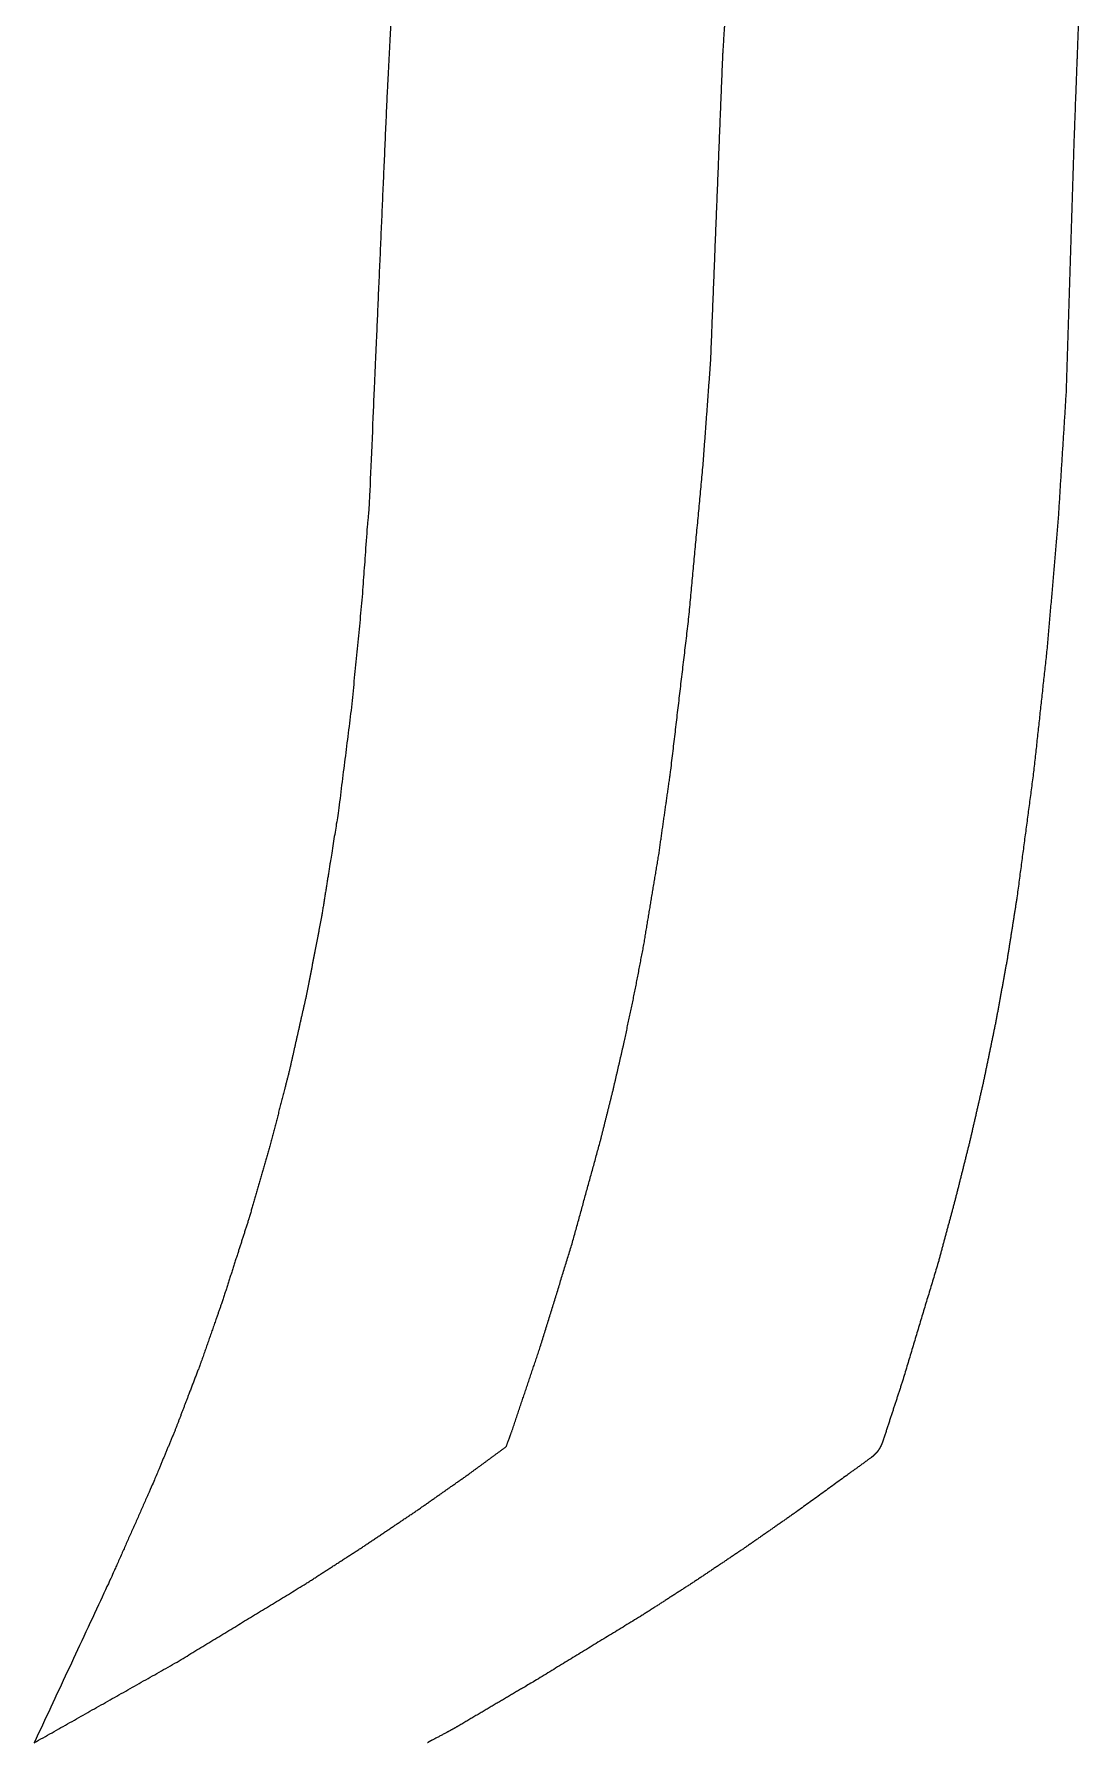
# Model space of a CAD drawing. Header units: feet. Extents: x 3.9 to 4.35, y 0.02 to 1.11.
# Drawn here: x 3.8979 to 4.0863, y 0.5007 to 0.809 of the extents above; entities that cross this region are included whole.
import ezdxf

# ---------------------------------------------------------------- set-up
doc = ezdxf.new("R2010")
doc.units = ezdxf.units.FT
doc.header["$MEASUREMENT"] = 0
doc.layers.add('Standard', color=178, linetype='Continuous', true_color=0x000000)

msp = doc.modelspace()

# ---------------------------------------------------------------- linework, layer by layer
at = {"layer": 'Standard'}
for points, knots in [([(3.97847, 0.92999), (3.97642, 0.92108), (3.97437, 0.91217), (3.97328, 0.90641), (3.97219, 0.90065), (3.97064, 0.89155), (3.96909, 0.88245), (3.96811, 0.87555), (3.96713, 0.86865), (3.96611, 0.8595), (3.9651, 0.85035), (3.96437, 0.84199), (3.96365, 0.83363), (3.96309, 0.82526), (3.96252, 0.81689), (3.96202, 0.80757), (3.96153, 0.79826), (3.95994, 0.76192), (3.95836, 0.72557), (3.95766, 0.71613), (3.95697, 0.70669), (3.95605, 0.69724), (3.95513, 0.68779), (3.95395, 0.67834), (3.95276, 0.66888), (3.95126, 0.65945), (3.94976, 0.65001), (3.9484, 0.64296), (3.94704, 0.63591), (3.94546, 0.62892), (3.94389, 0.62192), (3.9421, 0.61498), (3.94031, 0.60804), (3.93846, 0.60166), (3.9366, 0.59528), (3.9342, 0.5878), (3.9318, 0.58032), (3.92982, 0.57468), (3.92785, 0.56904), (3.92552, 0.56296), (3.9232, 0.55689), (3.92119, 0.55208), (3.91919, 0.54727), (3.91535, 0.5386), (3.9115, 0.52993), (3.9047, 0.51534), (3.89789, 0.50075)], [28, 28, 28, 30.166667, 30.166667, 31.25, 31.25, 33.416667, 33.416667, 35.583333, 35.583333, 37.75, 37.75, 39.916667, 39.916667, 41, 41, 42.083333, 42.083333, 44.25, 44.25, 46.416667, 46.416667, 48.583333, 48.583333, 50.75, 50.75, 54, 54, 57.25, 57.25, 60.5, 60.5, 63.75, 63.75, 67, 67, 69.166667, 69.166667, 71.333333, 71.333333, 74.583333, 74.583333, 76.75, 76.75, 78.916667, 78.916667, 80, 80, 80]), ([(3.97847, 0.92999, 0.10032), (3.97642, 0.92108, 0.10032), (3.97437, 0.91217, 0.10032), (3.97328, 0.90641, 0.10032), (3.97219, 0.90065, 0.10032), (3.97064, 0.89155, 0.10032), (3.96909, 0.88245, 0.10032), (3.96811, 0.87555, 0.10032), (3.96713, 0.86865, 0.10032), (3.96611, 0.8595, 0.10032), (3.9651, 0.85035, 0.10032), (3.96437, 0.84199, 0.10032), (3.96365, 0.83363, 0.10032), (3.96309, 0.82526, 0.10032), (3.96252, 0.81689, 0.10032), (3.96202, 0.80757, 0.10032), (3.96153, 0.79826, 0.10032), (3.95994, 0.76192, 0.10032), (3.95836, 0.72557, 0.10032), (3.95766, 0.71613, 0.10032), (3.95697, 0.70669, 0.10032), (3.95605, 0.69724, 0.10032), (3.95513, 0.68779, 0.10032), (3.95395, 0.67834, 0.10032), (3.95276, 0.66888, 0.10032), (3.95126, 0.65945, 0.10032), (3.94976, 0.65001, 0.10032), (3.9484, 0.64296, 0.10032), (3.94704, 0.63591, 0.10032), (3.94546, 0.62892, 0.10032), (3.94389, 0.62192, 0.10032), (3.9421, 0.61498, 0.10032), (3.94031, 0.60804, 0.10032), (3.93846, 0.60166, 0.10032), (3.9366, 0.59528, 0.10032), (3.9342, 0.5878, 0.10032), (3.9318, 0.58032, 0.10032), (3.92982, 0.57468, 0.10032), (3.92785, 0.56904, 0.10032), (3.92552, 0.56296, 0.10032), (3.9232, 0.55689, 0.10032), (3.92119, 0.55208, 0.10032), (3.91919, 0.54727, 0.10032), (3.91535, 0.5386, 0.10032), (3.9115, 0.52993, 0.10032), (3.9047, 0.51534, 0.10032), (3.89789, 0.50075, 0.10032)], [28, 28, 28, 30.166667, 30.166667, 31.25, 31.25, 33.416667, 33.416667, 35.583333, 35.583333, 37.75, 37.75, 39.916667, 39.916667, 41, 41, 42.083333, 42.083333, 44.25, 44.25, 46.416667, 46.416667, 48.583333, 48.583333, 50.75, 50.75, 54, 54, 57.25, 57.25, 60.5, 60.5, 63.75, 63.75, 67, 67, 69.166667, 69.166667, 71.333333, 71.333333, 74.583333, 74.583333, 76.75, 76.75, 78.916667, 78.916667, 80, 80, 80]), ([(4.08629, 0.8132), (4.08586, 0.80177), (4.08543, 0.79034), (4.08471, 0.76736), (4.08399, 0.74437)], [740, 740, 740, 741, 741, 742, 742, 742]), ([(4.08629, 0.8132, 0.10032), (4.08586, 0.80177, 0.10032), (4.08543, 0.79034, 0.10032), (4.08471, 0.76736, 0.10032), (4.08399, 0.74437, 0.10032)], [740, 740, 740, 741, 741, 742, 742, 742]), ([(4.0489, 0.55224), (4.04883, 0.5522), (4.04877, 0.55215), (4.04668, 0.55063), (4.04459, 0.54911), (4.04005, 0.54581), (4.03551, 0.54252)], [779, 779, 779, 780, 780, 781, 781, 782, 782, 782]), ([(4.0489, 0.55224, 0.10032), (4.04883, 0.5522, 0.10032), (4.04877, 0.55215, 0.10032), (4.04668, 0.55063, 0.10032), (4.04459, 0.54911, 0.10032), (4.04005, 0.54581, 0.10032), (4.03551, 0.54252, 0.10032)], [779, 779, 779, 780, 780, 781, 781, 782, 782, 782]), ([(4.03551, 0.54252), (4.03091, 0.53931), (4.02631, 0.5361), (4.02166, 0.53297), (4.017, 0.52984)], [782, 782, 782, 783, 783, 784, 784, 784]), ([(4.03551, 0.54252, 0.10032), (4.03091, 0.53931, 0.10032), (4.02631, 0.5361, 0.10032), (4.02166, 0.53297, 0.10032), (4.017, 0.52984, 0.10032)], [782, 782, 782, 783, 783, 784, 784, 784]), ([(4.00757, 0.52376), (3.99799, 0.51791), (3.98842, 0.51206), (3.98144, 0.50793), (3.97445, 0.5038)], [785, 785, 785, 786.5, 786.5, 788, 788, 788]), ([(4.00757, 0.52376, 0.10032), (3.99799, 0.51791, 0.10032), (3.98842, 0.51206, 0.10032), (3.98144, 0.50793, 0.10032), (3.97445, 0.5038, 0.10032)], [785, 785, 785, 786.5, 786.5, 788, 788, 788]), ([(3.97209, 0.5025), (3.9709, 0.50187), (3.9697, 0.50124), (3.9696, 0.50119), (3.96949, 0.50113)], [789, 789, 789, 790, 790, 791, 791, 791]), ([(3.97209, 0.5025, 0.10032), (3.9709, 0.50187, 0.10032), (3.9697, 0.50124, 0.10032), (3.9696, 0.50119, 0.10032), (3.96949, 0.50113, 0.10032)], [789, 789, 789, 790, 790, 791, 791, 791])]:
    msp.add_open_spline(points, degree=2, knots=knots, dxfattribs=at)
for points in [[(4.02208, 0.80483), (4.02252, 0.812), (4.02297, 0.81917)], [(4.02208, 0.80483, 0.10032), (4.02252, 0.812, 0.10032), (4.02297, 0.81917, 0.10032)], [(4.01991, 0.75008), (4.02099, 0.77746), (4.02208, 0.80483)], [(4.01991, 0.75008, 0.10032), (4.02099, 0.77746, 0.10032), (4.02208, 0.80483, 0.10032)], [(4.02208, 0.80483), (4.02208, 0.80483, 0.05016), (4.02208, 0.80483, 0.10032)], [(4.01856, 0.73169), (4.01924, 0.74088), (4.01991, 0.75008)], [(4.01856, 0.73169, 0.10032), (4.01924, 0.74088, 0.10032), (4.01991, 0.75008, 0.10032)], [(4.01991, 0.75008), (4.01991, 0.75008, 0.05016), (4.01991, 0.75008, 0.10032)], [(4.08399, 0.74437), (4.08327, 0.73293), (4.08256, 0.7215)], [(4.08399, 0.74437, 0.10032), (4.08327, 0.73293, 0.10032), (4.08256, 0.7215, 0.10032)], [(4.08399, 0.74437), (4.08399, 0.74437, 0.05016), (4.08399, 0.74437, 0.10032)], [(4.01598, 0.70392), (4.01727, 0.71781), (4.01856, 0.73169)], [(4.01598, 0.70392, 0.10032), (4.01727, 0.71781, 0.10032), (4.01856, 0.73169, 0.10032)], [(4.01856, 0.73169), (4.01856, 0.73169, 0.05016), (4.01856, 0.73169, 0.10032)], [(4.08256, 0.7215), (4.08158, 0.71009), (4.08061, 0.69867)], [(4.08256, 0.7215, 0.10032), (4.08158, 0.71009, 0.10032), (4.08061, 0.69867, 0.10032)], [(4.08256, 0.7215), (4.08256, 0.7215, 0.05016), (4.08256, 0.7215, 0.10032)], [(4.01271, 0.67623), (4.01434, 0.69007), (4.01598, 0.70392)], [(4.01271, 0.67623, 0.10032), (4.01434, 0.69007, 0.10032), (4.01598, 0.70392, 0.10032)], [(4.01598, 0.70392), (4.01598, 0.70392, 0.05016), (4.01598, 0.70392, 0.10032)], [(4.08061, 0.69867), (4.07937, 0.68728), (4.07813, 0.6759)], [(4.08061, 0.69867, 0.10032), (4.07937, 0.68728, 0.10032), (4.07813, 0.6759, 0.10032)], [(4.08061, 0.69867), (4.08061, 0.69867, 0.05016), (4.08061, 0.69867, 0.10032)], [(4.01058, 0.66123), (4.01164, 0.66873), (4.01271, 0.67623)], [(4.01058, 0.66123, 0.10032), (4.01164, 0.66873, 0.10032), (4.01271, 0.67623, 0.10032)], [(4.01271, 0.67623), (4.01271, 0.67623, 0.05016), (4.01271, 0.67623, 0.10032)], [(4.07813, 0.6759), (4.07662, 0.66454), (4.07512, 0.65319)], [(4.07813, 0.6759, 0.10032), (4.07662, 0.66454, 0.10032), (4.07512, 0.65319, 0.10032)], [(4.07813, 0.6759), (4.07813, 0.6759, 0.05016), (4.07813, 0.6759, 0.10032)], [(4.00785, 0.64477), (4.00921, 0.653), (4.01058, 0.66123)], [(4.00785, 0.64477, 0.10032), (4.00921, 0.653, 0.10032), (4.01058, 0.66123, 0.10032)], [(4.01058, 0.66123), (4.01058, 0.66123, 0.05016), (4.01058, 0.66123, 0.10032)], [(4.07512, 0.65319), (4.07425, 0.64767), (4.07338, 0.64215)], [(4.07512, 0.65319, 0.10032), (4.07425, 0.64767, 0.10032), (4.07338, 0.64215, 0.10032)], [(4.07512, 0.65319), (4.07512, 0.65319, 0.05016), (4.07512, 0.65319, 0.10032)], [(4.00618, 0.63606), (4.00702, 0.64042), (4.00785, 0.64477)], [(4.00618, 0.63606, 0.10032), (4.00702, 0.64042, 0.10032), (4.00785, 0.64477, 0.10032)], [(4.00785, 0.64477), (4.00785, 0.64477, 0.05016), (4.00785, 0.64477, 0.10032)], [(4.07338, 0.64215), (4.07238, 0.63665), (4.07138, 0.63116)], [(4.07338, 0.64215, 0.10032), (4.07238, 0.63665, 0.10032), (4.07138, 0.63116, 0.10032)], [(4.07338, 0.64215), (4.07338, 0.64215, 0.05016), (4.07338, 0.64215, 0.10032)], [(4.00435, 0.62739), (4.00527, 0.63173), (4.00618, 0.63606)], [(4.00435, 0.62739, 0.10032), (4.00527, 0.63173, 0.10032), (4.00618, 0.63606, 0.10032)], [(4.00618, 0.63606), (4.00618, 0.63606, 0.05016), (4.00618, 0.63606, 0.10032)], [(4.07138, 0.63116), (4.07026, 0.62569), (4.06913, 0.62022)], [(4.07138, 0.63116, 0.10032), (4.07026, 0.62569, 0.10032), (4.06913, 0.62022, 0.10032)], [(4.07138, 0.63116), (4.07138, 0.63116, 0.05016), (4.07138, 0.63116, 0.10032)], [(4.00225, 0.6183), (4.0033, 0.62284), (4.00435, 0.62739)], [(4.00225, 0.6183, 0.10032), (4.0033, 0.62284, 0.10032), (4.00435, 0.62739, 0.10032)], [(4.00435, 0.62739), (4.00435, 0.62739, 0.05016), (4.00435, 0.62739, 0.10032)], [(4.06913, 0.62022), (4.06789, 0.61478), (4.06664, 0.60934)], [(4.06913, 0.62022, 0.10032), (4.06789, 0.61478, 0.10032), (4.06664, 0.60934, 0.10032)], [(4.06913, 0.62022), (4.06913, 0.62022, 0.05016), (4.06913, 0.62022, 0.10032)], [(3.99999, 0.60925), (4.00112, 0.61378), (4.00225, 0.6183)], [(3.99999, 0.60925, 0.10032), (4.00112, 0.61378, 0.10032), (4.00225, 0.6183, 0.10032)], [(4.00225, 0.6183), (4.00225, 0.6183, 0.05016), (4.00225, 0.6183, 0.10032)], [(3.9949, 0.59078), (3.99745, 0.60002), (3.99999, 0.60925)], [(3.9949, 0.59078, 0.10032), (3.99745, 0.60002, 0.10032), (3.99999, 0.60925, 0.10032)], [(3.99999, 0.60925), (3.99999, 0.60925, 0.05016), (3.99999, 0.60925, 0.10032)], [(4.06664, 0.60934), (4.06529, 0.60392), (4.06393, 0.59851)], [(4.06664, 0.60934, 0.10032), (4.06529, 0.60392, 0.10032), (4.06393, 0.59851, 0.10032)], [(4.06664, 0.60934), (4.06664, 0.60934, 0.05016), (4.06664, 0.60934, 0.10032)], [(4.06393, 0.59851), (4.06247, 0.59312), (4.06102, 0.58773)], [(4.06393, 0.59851, 0.10032), (4.06247, 0.59312, 0.10032), (4.06102, 0.58773, 0.10032)], [(4.06393, 0.59851), (4.06393, 0.59851, 0.05016), (4.06393, 0.59851, 0.10032)], [(3.98917, 0.57218), (3.99204, 0.58148), (3.9949, 0.59078)], [(3.98917, 0.57218, 0.10032), (3.99204, 0.58148, 0.10032), (3.9949, 0.59078, 0.10032)], [(3.9949, 0.59078), (3.9949, 0.59078, 0.05016), (3.9949, 0.59078, 0.10032)], [(4.06102, 0.58773), (4.05781, 0.57703), (4.0546, 0.56633)], [(4.06102, 0.58773, 0.10032), (4.05781, 0.57703, 0.10032), (4.0546, 0.56633, 0.10032)], [(4.06102, 0.58773), (4.06102, 0.58773, 0.05016), (4.06102, 0.58773, 0.10032)], [(3.98404, 0.55694), (3.98661, 0.56456), (3.98917, 0.57218)], [(3.98404, 0.55694, 0.10032), (3.98661, 0.56456, 0.10032), (3.98917, 0.57218, 0.10032)], [(3.98917, 0.57218), (3.98917, 0.57218, 0.05016), (3.98917, 0.57218, 0.10032)], [(4.0546, 0.56633), (4.05284, 0.56094), (4.05108, 0.55556)], [(4.0546, 0.56633, 0.10032), (4.05284, 0.56094, 0.10032), (4.05108, 0.55556, 0.10032)], [(4.0546, 0.56633), (4.0546, 0.56633, 0.05016), (4.0546, 0.56633, 0.10032)], [(3.98302, 0.55418), (3.98353, 0.55556), (3.98404, 0.55694)], [(3.98302, 0.55418, 0.10032), (3.98353, 0.55556, 0.10032), (3.98404, 0.55694, 0.10032)], [(3.98404, 0.55694), (3.98404, 0.55694, 0.05016), (3.98404, 0.55694, 0.10032)], [(4.05089, 0.55501), (4.05084, 0.55489), (4.05079, 0.55476)], [(4.05089, 0.55501, 0.10032), (4.05084, 0.55489, 0.10032), (4.05079, 0.55476, 0.10032)], [(4.05108, 0.55556), (4.05098, 0.55529), (4.05089, 0.55501)], [(4.05108, 0.55556, 0.10032), (4.05098, 0.55529, 0.10032), (4.05089, 0.55501, 0.10032)], [(4.05089, 0.55501), (4.05089, 0.55501, 0.05016), (4.05089, 0.55501, 0.10032)], [(4.05108, 0.55556), (4.05108, 0.55556, 0.05016), (4.05108, 0.55556, 0.10032)], [(3.97626, 0.54921), (3.97964, 0.55169), (3.98302, 0.55418)], [(3.97626, 0.54921, 0.10032), (3.97964, 0.55169, 0.10032), (3.98302, 0.55418, 0.10032)], [(3.98302, 0.55418), (3.98302, 0.55418, 0.05016), (3.98302, 0.55418, 0.10032)], [(4.04901, 0.55233), (4.04895, 0.55229), (4.0489, 0.55224)], [(4.04901, 0.55233, 0.10032), (4.04895, 0.55229, 0.10032), (4.0489, 0.55224, 0.10032)], [(4.0489, 0.55224), (4.0489, 0.55224, 0.05016), (4.0489, 0.55224, 0.10032)], [(4.04912, 0.55243), (4.04907, 0.55238), (4.04901, 0.55233)], [(4.04912, 0.55243, 0.10032), (4.04907, 0.55238, 0.10032), (4.04901, 0.55233, 0.10032)], [(4.04901, 0.55233), (4.04901, 0.55233, 0.05016), (4.04901, 0.55233, 0.10032)], [(4.04923, 0.55252), (4.04918, 0.55247), (4.04912, 0.55243)], [(4.04923, 0.55252, 0.10032), (4.04918, 0.55247, 0.10032), (4.04912, 0.55243, 0.10032)], [(4.04912, 0.55243), (4.04912, 0.55243, 0.05016), (4.04912, 0.55243, 0.10032)], [(4.04933, 0.55261), (4.04928, 0.55256), (4.04923, 0.55252)], [(4.04933, 0.55261, 0.10032), (4.04928, 0.55256, 0.10032), (4.04923, 0.55252, 0.10032)], [(4.04923, 0.55252), (4.04923, 0.55252, 0.05016), (4.04923, 0.55252, 0.10032)], [(4.04943, 0.5527), (4.04938, 0.55265), (4.04933, 0.55261)], [(4.04943, 0.5527, 0.10032), (4.04938, 0.55265, 0.10032), (4.04933, 0.55261, 0.10032)], [(4.04933, 0.55261), (4.04933, 0.55261, 0.05016), (4.04933, 0.55261, 0.10032)], [(4.04953, 0.55279), (4.04948, 0.55274), (4.04943, 0.5527)], [(4.04953, 0.55279, 0.10032), (4.04948, 0.55274, 0.10032), (4.04943, 0.5527, 0.10032)], [(4.04943, 0.5527), (4.04943, 0.5527, 0.05016), (4.04943, 0.5527, 0.10032)], [(4.04962, 0.55288), (4.04957, 0.55284), (4.04953, 0.55279)], [(4.04962, 0.55288, 0.10032), (4.04957, 0.55284, 0.10032), (4.04953, 0.55279, 0.10032)], [(4.04953, 0.55279), (4.04953, 0.55279, 0.05016), (4.04953, 0.55279, 0.10032)], [(4.04971, 0.55297), (4.04966, 0.55293), (4.04962, 0.55288)], [(4.04971, 0.55297, 0.10032), (4.04966, 0.55293, 0.10032), (4.04962, 0.55288, 0.10032)], [(4.04962, 0.55288), (4.04962, 0.55288, 0.05016), (4.04962, 0.55288, 0.10032)], [(4.04979, 0.55307), (4.04975, 0.55302), (4.04971, 0.55297)], [(4.04979, 0.55307, 0.10032), (4.04975, 0.55302, 0.10032), (4.04971, 0.55297, 0.10032)], [(4.04971, 0.55297), (4.04971, 0.55297, 0.05016), (4.04971, 0.55297, 0.10032)], [(4.04987, 0.55316), (4.04983, 0.55311), (4.04979, 0.55307)], [(4.04987, 0.55316, 0.10032), (4.04983, 0.55311, 0.10032), (4.04979, 0.55307, 0.10032)], [(4.04979, 0.55307), (4.04979, 0.55307, 0.05016), (4.04979, 0.55307, 0.10032)], [(4.04995, 0.55326), (4.04991, 0.55321), (4.04987, 0.55316)], [(4.04995, 0.55326, 0.10032), (4.04991, 0.55321, 0.10032), (4.04987, 0.55316, 0.10032)], [(4.04987, 0.55316), (4.04987, 0.55316, 0.05016), (4.04987, 0.55316, 0.10032)], [(4.05002, 0.55335), (4.04999, 0.55331), (4.04995, 0.55326)], [(4.05002, 0.55335, 0.10032), (4.04999, 0.55331, 0.10032), (4.04995, 0.55326, 0.10032)], [(4.04995, 0.55326), (4.04995, 0.55326, 0.05016), (4.04995, 0.55326, 0.10032)], [(4.05009, 0.55345), (4.05006, 0.5534), (4.05002, 0.55335)], [(4.05009, 0.55345, 0.10032), (4.05006, 0.5534, 0.10032), (4.05002, 0.55335, 0.10032)], [(4.05002, 0.55335), (4.05002, 0.55335, 0.05016), (4.05002, 0.55335, 0.10032)], [(4.05016, 0.55355), (4.05013, 0.5535), (4.05009, 0.55345)], [(4.05016, 0.55355, 0.10032), (4.05013, 0.5535, 0.10032), (4.05009, 0.55345, 0.10032)], [(4.05009, 0.55345), (4.05009, 0.55345, 0.05016), (4.05009, 0.55345, 0.10032)], [(4.05023, 0.55365), (4.0502, 0.5536), (4.05016, 0.55355)], [(4.05023, 0.55365, 0.10032), (4.0502, 0.5536, 0.10032), (4.05016, 0.55355, 0.10032)], [(4.05016, 0.55355), (4.05016, 0.55355, 0.05016), (4.05016, 0.55355, 0.10032)], [(4.05029, 0.55375), (4.05026, 0.5537), (4.05023, 0.55365)], [(4.05029, 0.55375, 0.10032), (4.05026, 0.5537, 0.10032), (4.05023, 0.55365, 0.10032)], [(4.05023, 0.55365), (4.05023, 0.55365, 0.05016), (4.05023, 0.55365, 0.10032)], [(4.05035, 0.55386), (4.05032, 0.5538), (4.05029, 0.55375)], [(4.05035, 0.55386, 0.10032), (4.05032, 0.5538, 0.10032), (4.05029, 0.55375, 0.10032)], [(4.05029, 0.55375), (4.05029, 0.55375, 0.05016), (4.05029, 0.55375, 0.10032)], [(4.05041, 0.55396), (4.05038, 0.55391), (4.05035, 0.55386)], [(4.05041, 0.55396, 0.10032), (4.05038, 0.55391, 0.10032), (4.05035, 0.55386, 0.10032)], [(4.05035, 0.55386), (4.05035, 0.55386, 0.05016), (4.05035, 0.55386, 0.10032)], [(4.05047, 0.55407), (4.05044, 0.55402), (4.05041, 0.55396)], [(4.05047, 0.55407, 0.10032), (4.05044, 0.55402, 0.10032), (4.05041, 0.55396, 0.10032)], [(4.05041, 0.55396), (4.05041, 0.55396, 0.05016), (4.05041, 0.55396, 0.10032)], [(4.05053, 0.55418), (4.0505, 0.55412), (4.05047, 0.55407)], [(4.05053, 0.55418, 0.10032), (4.0505, 0.55412, 0.10032), (4.05047, 0.55407, 0.10032)], [(4.05047, 0.55407), (4.05047, 0.55407, 0.05016), (4.05047, 0.55407, 0.10032)], [(4.05058, 0.55429), (4.05056, 0.55423), (4.05053, 0.55418)], [(4.05058, 0.55429, 0.10032), (4.05056, 0.55423, 0.10032), (4.05053, 0.55418, 0.10032)], [(4.05053, 0.55418), (4.05053, 0.55418, 0.05016), (4.05053, 0.55418, 0.10032)], [(4.05069, 0.55452), (4.05063, 0.55441), (4.05058, 0.55429)], [(4.05069, 0.55452, 0.10032), (4.05063, 0.55441, 0.10032), (4.05058, 0.55429, 0.10032)], [(4.05058, 0.55429), (4.05058, 0.55429, 0.05016), (4.05058, 0.55429, 0.10032)], [(4.05079, 0.55476), (4.05074, 0.55464), (4.05069, 0.55452)], [(4.05079, 0.55476, 0.10032), (4.05074, 0.55464, 0.10032), (4.05069, 0.55452, 0.10032)], [(4.05069, 0.55452), (4.05069, 0.55452, 0.05016), (4.05069, 0.55452, 0.10032)], [(4.05079, 0.55476), (4.05079, 0.55476, 0.05016), (4.05079, 0.55476, 0.10032)], [(3.96696, 0.54268), (3.97161, 0.54595), (3.97626, 0.54921)], [(3.96696, 0.54268, 0.10032), (3.97161, 0.54595, 0.10032), (3.97626, 0.54921, 0.10032)], [(3.97626, 0.54921), (3.97626, 0.54921, 0.05016), (3.97626, 0.54921, 0.10032)], [(3.95708, 0.53604), (3.96202, 0.53936), (3.96696, 0.54268)], [(3.95708, 0.53604, 0.10032), (3.96202, 0.53936, 0.10032), (3.96696, 0.54268, 0.10032)], [(3.96696, 0.54268), (3.96696, 0.54268, 0.05016), (3.96696, 0.54268, 0.10032)], [(4.03551, 0.54252), (4.03551, 0.54252, 0.05016), (4.03551, 0.54252, 0.10032)], [(3.9466, 0.52927), (3.95184, 0.53265), (3.95708, 0.53604)], [(3.9466, 0.52927, 0.10032), (3.95184, 0.53265, 0.10032), (3.95708, 0.53604, 0.10032)], [(3.95708, 0.53604), (3.95708, 0.53604, 0.05016), (3.95708, 0.53604, 0.10032)], [(3.92366, 0.51531), (3.93513, 0.52229), (3.9466, 0.52927)], [(3.92366, 0.51531, 0.10032), (3.93513, 0.52229, 0.10032), (3.9466, 0.52927, 0.10032)], [(3.9466, 0.52927), (3.9466, 0.52927, 0.05016), (3.9466, 0.52927, 0.10032)], [(4.017, 0.52984), (4.01229, 0.5268), (4.00757, 0.52376)], [(4.017, 0.52984, 0.10032), (4.01229, 0.5268, 0.10032), (4.00757, 0.52376, 0.10032)], [(4.017, 0.52984), (4.017, 0.52984, 0.05016), (4.017, 0.52984, 0.10032)], [(4.00757, 0.52376), (4.00757, 0.52376, 0.05016), (4.00757, 0.52376, 0.10032)], [(3.89789, 0.50075), (3.91077, 0.50803), (3.92366, 0.51531)], [(3.89789, 0.50075, 0.10032), (3.91077, 0.50803, 0.10032), (3.92366, 0.51531, 0.10032)], [(3.92366, 0.51531), (3.92366, 0.51531, 0.05016), (3.92366, 0.51531, 0.10032)], [(3.97445, 0.5038), (3.97327, 0.50315), (3.97209, 0.5025)], [(3.97445, 0.5038, 0.10032), (3.97327, 0.50315, 0.10032), (3.97209, 0.5025, 0.10032)], [(3.97209, 0.5025), (3.97209, 0.5025, 0.05016), (3.97209, 0.5025, 0.10032)], [(3.97445, 0.5038), (3.97445, 0.5038, 0.05016), (3.97445, 0.5038, 0.10032)], [(3.89789, 0.50075), (3.89789, 0.50075, 0.05016), (3.89789, 0.50075, 0.10032)], [(3.9689, 0.50079), (3.96886, 0.50076), (3.96881, 0.50073)], [(3.9689, 0.50079, 0.10032), (3.96886, 0.50076, 0.10032), (3.96881, 0.50073, 0.10032)], [(3.96909, 0.5009), (3.969, 0.50085), (3.9689, 0.50079)], [(3.96909, 0.5009, 0.10032), (3.969, 0.50085, 0.10032), (3.9689, 0.50079, 0.10032)], [(3.9689, 0.50079), (3.9689, 0.50079, 0.05016), (3.9689, 0.50079, 0.10032)], [(3.96929, 0.50102), (3.96919, 0.50096), (3.96909, 0.5009)], [(3.96929, 0.50102, 0.10032), (3.96919, 0.50096, 0.10032), (3.96909, 0.5009, 0.10032)], [(3.96909, 0.5009), (3.96909, 0.5009, 0.05016), (3.96909, 0.5009, 0.10032)], [(3.96949, 0.50113), (3.96939, 0.50107), (3.96929, 0.50102)], [(3.96949, 0.50113, 0.10032), (3.96939, 0.50107, 0.10032), (3.96929, 0.50102, 0.10032)], [(3.96929, 0.50102), (3.96929, 0.50102, 0.05016), (3.96929, 0.50102, 0.10032)], [(3.96949, 0.50113), (3.96949, 0.50113, 0.05016), (3.96949, 0.50113, 0.10032)]]:
    msp.add_open_spline(points, degree=2, dxfattribs=at)

doc.saveas('drawing.dxf')
